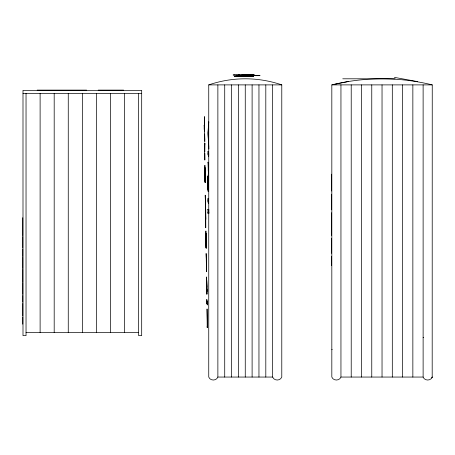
<?xml version="1.0" encoding="UTF-8"?>
<svg xmlns="http://www.w3.org/2000/svg" width="455" height="455" viewBox="0 0 455 455"><rect width="100%" height="100%" fill="white"/><g stroke="black" fill="none" stroke-linecap="round" stroke-linejoin="round"><path stroke-width="0.68" d="M208.413 173.275C207.855 168.162 209.169 163.806 207.981 162.111L208.407 173.275M432.193 377.161L432.25 84.892A210.182 210.182 0 0 0 331.82 84.892L331.82 377.053C333.265 381.023 339.504 381.023 340.949 377.053L340.949 84.892M423.122 84.892L423.122 377.053C424.543 380.989 430.754 381.045 432.204 377.11M217.871 84.892L217.871 377.053C216.426 381.023 210.187 381.023 208.743 377.053L208.743 84.892L281.781 84.892L281.781 377.053C280.337 381.023 274.098 381.023 272.653 377.053L272.653 84.892M431.795 377.906L432.25 377.053M348.376 81.513L331.82 84.892L432.25 84.892M250.944 75.484L249.505 75.61M252.07 75.894L247.895 76.082M252.07 75.888L242.117 76.167L246.826 76.11M244.403 76.292L251.058 76.178L246.104 76.235M257.957 75.536L258.992 75.445L248.675 75.308M243.761 75.621L253.156 75.735L242.157 75.752L248.731 75.649M251.217 76.104L251.655 76.104L249.516 76.144M249.954 75.103L250.785 75.052L237.01 74.967M244.415 75.536L243.664 75.581L252.133 75.462L243.516 75.365L251.82 75.382L249.232 75.519M249.533 75.32L252.229 75.121L244.46 75.337M251.99 74.961L241.992 75.246M243.698 75.541L242.833 75.593L250.517 75.621M250.318 75.593L253.589 75.342M251.962 75.786L252.48 75.746L239.518 76.013L251.996 75.598L251.143 75.627M247.093 75.757L246.633 75.792L251.638 75.792M242.27 75.24L242.663 75.223M243.817 75.354L241.878 75.388L253.509 75.189L248.874 75.183M245.353 75.502L241.912 75.672L244.233 75.627M251.427 75.433L251.945 75.411L251.052 75.445M244.841 75.456L242.185 75.467L245.524 75.342M242.066 75.905L237.078 76.07L241.161 75.991M244.073 76.326L246.018 76.366M250.665 76.144L251.001 76.139M248.441 75.172L249.772 75.132M249.539 75.467L250.95 75.422M245.461 76.195L243.141 76.286L244.107 76.298M250.529 76.121L247.924 76.201M238.966 76.576L237.584 76.662L251.825 76.212L246.792 76.343M239.108 76.571L241.889 76.491M242.208 75.257L236.026 75.416L237.937 75.359M247.964 75.382L248.76 75.359M244.779 75.507L252.138 75.194L251.422 75.183M246.32 75.564L241.685 75.706L246.445 75.695C237.464 75.786 248.117 75.752 244.762 75.666M245.797 76.275L247.799 76.218M243.482 76.434L245.33 76.383M245.785 75.138L243.59 75.229L254.345 74.904L252.007 74.961M247.969 75.092L250.136 75.041M245.239 75.371L242.896 75.462L248.362 75.405M247.952 76.116L238.306 76.463M236.788 76.503L234.268 76.576L244.267 76.292M248.129 75.428L252.98 75.297L249.573 75.388M247.565 76.139L252.178 76.019L249.05 76.104M245.814 75.439L246.894 75.411M246.382 75.223L247.327 75.2M245.029 75.905L246.132 75.854L245.518 75.809M245.376 75.24L242.725 75.257M246.712 75.405L246.257 75.405M234.825 75.012L236.771 75.007M244.585 76.281L237.311 76.309L253.589 76.207L236.799 75.951L248.049 76.104M251.171 75.155L241.747 75.143L248.749 75.155M244.443 75.012L245.33 75.012M243.681 75.012L233.079 74.973L234.717 74.961M342.757 78.8L395.185 78.8M37.168 90.107L86.609 90.107M98.206 90.107L123.612 90.107M22.995 93.394L141.687 93.394M26.037 332.582L138.644 332.582M423.122 337.491L423.577 337.491M331.82 349.662L332.275 349.662M217.871 377.053L272.653 377.053M340.949 377.053L423.122 377.053M245.774 75.302L241.281 75.325L241.804 75.331M247.702 75.018L253.168 75.012L250.182 74.984M251.171 75.018L251.7 75.035L250.574 75.024M248.652 75.558L242.39 75.342M254.766 75.314L260.055 75.536L257.957 75.536M250.688 75.212L250.921 75.223M394.417 77.373L417.662 81.627M208.458 188.728L208.504 191.515L208.299 191.043L207.855 191.191L207.639 187.705L207.645 176.335L207.929 189.195L208.18 174.788L208.418 186.903L208.094 189.143L208.197 176.91L208.35 179.685M205.683 207.793L205.216 195.178L205.575 208.947M205.745 209.488L205.734 227.807L205.563 205.865L205.774 219.395L205.711 216.222M206.519 263.405L206.121 253.475L206.553 271.732L206.513 264.253M208.396 179.827L208.47 188.438M204.824 151.896L204.926 143.336L204.773 144.44L204.454 142.887L204.83 160.069L204.852 153.324M205.984 234.791L205.927 233.119L206.052 247.958L205.978 245.433M206.9 287.133L206.581 276.941L206.644 288.834M204.761 140.589L204.801 141.579L204.71 137.364M206.092 241.44L206.217 248.328L205.882 230.975L205.939 242.868M204.995 178.536L204.949 175.931M205.984 243.311L205.996 244.233M206.684 289.278L206.701 290.199M204.642 131.176L204.403 116.634L204.54 125.938L204.454 126.365L204.153 125.119L204.176 127.138L204.232 129.413L204.346 128.446L204.596 129.772L204.778 139.873M205.603 209.584L205.7 215.539M204.665 133.986L204.704 136.949M206.041 237.925L206.069 240.069M206.934 289.073L206.917 294.294L206.627 279.086L206.752 293.919L206.684 291.399M204.977 179.736L205.046 182.262L204.921 167.423L205.211 182.631L204.875 165.279L204.881 173.082M412.85 84.892L412.85 377.053M402.578 84.892L402.578 377.053M392.307 84.892L392.307 377.053M382.035 84.892L382.035 377.053M371.763 84.892L371.763 377.053M361.492 84.892L361.492 377.053M351.22 84.892L351.22 377.053M331.576 174.202L331.576 191.009M331.576 194.245L331.576 209.761M331.576 212.764L331.576 235.4M331.576 238.306L331.576 253.31M331.576 256.262L331.576 265.464M265.805 84.892L265.805 377.053M258.958 84.892L258.958 377.053M252.11 84.892L252.11 377.053M245.262 84.892L245.262 377.053M238.414 84.892L238.414 377.053M231.567 84.892L231.567 377.053M224.719 84.892L224.719 377.053M138.644 93.394L138.644 335.625L141.687 335.625L141.687 90.352L22.995 90.352L22.995 335.625L26.037 335.625L26.037 93.394M124.568 93.394L124.568 332.582M110.491 93.394L110.491 332.582M96.415 93.394L96.415 332.582M82.338 93.394L82.338 332.582M68.261 93.394L68.261 332.582M54.191 93.394L54.191 332.582M40.114 93.394L40.114 332.582M22.75 217.723L22.75 235.69M22.75 236.515L22.75 247.793M22.75 248.902L22.75 256.54M22.75 257.257L22.75 268.564M22.75 269.332L22.75 282.475M22.75 283.124L22.75 294.43M22.75 295.414L22.75 302.211M22.75 303.394L22.75 315.889M22.75 316.993L22.75 324.165M208.743 84.892A112.607 112.607 0 0 1 281.781 84.892M205 168.595L205.194 179.896L205 168.595M206.007 234.291L206.195 245.592L206.007 234.291M206.712 280.257L206.9 291.558L206.712 280.257M207.196 301.108L207.252 304.873L207.196 301.108M207.912 200.439C207.622 204.625 208.737 200.837 208.441 198.443C208.094 201.19 207.77 195.94 207.912 200.439M207.963 153.261C207.679 157.453 208.794 153.665 208.498 151.27C208.151 154.018 207.827 148.762 207.963 153.261M208.657 201.531L208.618 203.425L208.623 199.847L208.657 201.531M208.714 154.353L208.674 156.247L208.68 152.67L208.714 154.353M208.782 146.345L208.771 148.984L207.986 132.428L208.76 121.843L208.106 134.191L208.782 146.345M207.23 326.502L207.207 327.634L207.059 308.956L207.491 327.412L207.383 325.41L207.23 326.502M206.815 299.521L206.883 303.906L207.15 302.672L206.815 299.521M207.924 209.692L207.946 213.401L208.043 212.172L208.771 212.297L208.851 213.35L208.817 209.488L208.379 210.113L207.946 209.283L207.924 209.692M246.161 75.376L246.161 75.376M242.868 76.15L245.45 76.116L242.828 76.161M239.848 75.132L238.221 75.138L239.848 75.132M239.887 75.854L238.261 75.854L239.887 75.854M240.212 75.433L238.778 75.473L240.212 75.433M253.549 75.905L241.81 75.866L253.549 75.905"/></g></svg>
